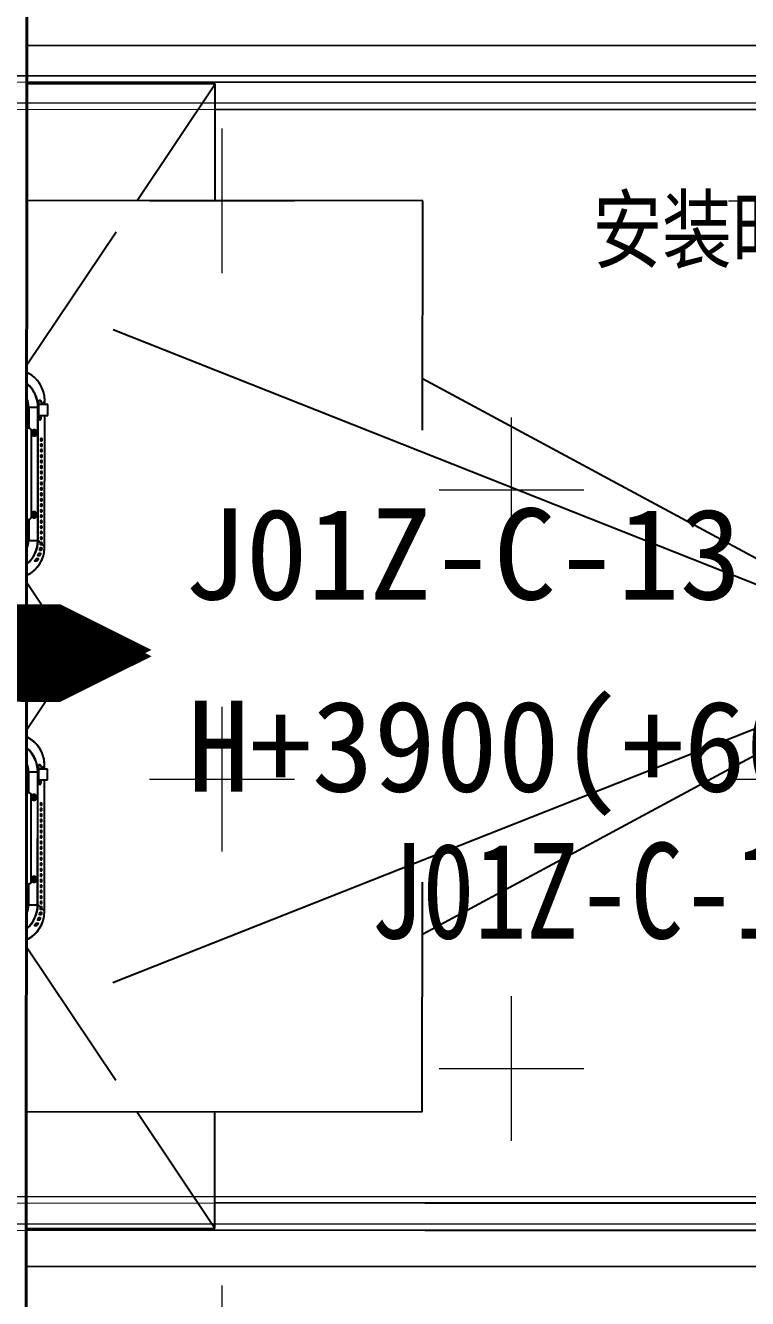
# Model space of a CAD drawing. Header units: millimetres. Extents: x 845401 to 948039, y 511594 to 550263.
# Drawn here: x 921817 to 922609, y 535930 to 537327 of the extents above; entities that cross this region are included whole.
import ezdxf

# ---------------------------------------------------------------- set-up
doc = ezdxf.new("R2010")
doc.units = ezdxf.units.MM
doc.layers.add('00', color=7, linetype='Continuous')
doc.layers.add('A-剖-0.10mm.......SECT-L01', color=255, linetype='Continuous', lineweight=18)
doc.layers.add('物流设备', color=7, linetype='Continuous', lineweight=5)
doc.styles.add('宋体', font='simsun.ttc', dxfattribs={"width": 0.8, "height": 700})

# ---------------------------------------------------------------- blocks, each defined once
blk = doc.blocks.new('*U100551')
at = {"color": 2}
for points in [[(0, 630), (3411, 630), (3411, 830), (0, 830)], [(0, -630), (3411, -630), (3411, -830), (0, -830)]]:
    blk.add_lwpolyline(points, close=True, dxfattribs=at)
at = {"color": 1}
blk.add_lwpolyline([(0, -630), (3411, -630), (3411, 630), (0, 630)], close=True, dxfattribs=at)
at = {"color": 4}
blk.add_lwpolyline([(0, -600), (3411, -600), (3411, 600), (0, 600)], close=True, dxfattribs=at)
blk.add_lwpolyline([(100, 0, 100, 100, 0), (250, 0, 200, 0, 0), (450, 0, 0, 0, 0)], format="xyseb")
for tag, p in [('设备编号', (485.2, 55.3)), ('设备高度', (489.7, -155.6))]:
    blk.add_attdef(tag, p, '', height=100)
at = {"flags": 1}
blk.add_attdef('设备类型', (12414.7, -37.1), '', height=100, dxfattribs=at)
blk = doc.blocks.new('装车区五面扫俯视图20210323')
at = {"color": 7, "linetype": 'Continuous', "lineweight": 25}
for p, q in [((144323.2, 84114.9), (144323.2, 86474.9)), ((144324, 86474.9), (144324, 84114.9)), ((145484, 85964.9), (144324, 85964.9)), ((145484, 85924.9), (144324, 85924.9)), ((144530.5, 85922.9), (144324, 85922.9)), ((144444.9, 85794.9), (144530.5, 85922.9)), ((144530.5, 85794.9), (144530.5, 85922.9)), ((145484, 85894.9), (144530.5, 85894.9)), ((144758.1, 85794.9), (144324, 85794.9)), ((144758.1, 85542.9), (144758.1, 85794.9)), ((144324, 85614.4), (144421.8, 85760.5)), ((144418.7, 85653.2), (145234.7, 85330.2)), ((144758.1, 85599.8), (145234.7, 85342.9)), ((144326, 85567.9), (144336, 85567.9)), ((144326, 85567.9), (144326, 85544.9)), ((144336, 85421.9), (144336, 85567.9)), ((144336.6, 85568), (144336.3, 85567.7)), ((144336.3, 85422.1), (144336.3, 85567.7)), ((144337.1, 85557.1), (144337.1, 85573.9)), ((144346.9, 85570.9), (144337.1, 85570.9)), ((144343.5, 85574.9), (144340.1, 85571.5)), ((144343.5, 85570.9), (144343.5, 85575.4)), ((144343.5, 85570.9), (144343.5, 85574.9)), ((144346.9, 85558.9), (144346.9, 85570.9)), ((144337.1, 85558.9), (144346.9, 85558.9)), ((144343.5, 85414.4), (144343.5, 85558.9)), ((144343.5, 85414.9), (144343.5, 85558.9)), ((144326, 85544.9), (144324, 85544.9)), ((144329, 85447.9), (144329, 85541.9)), ((144332.7, 85538.8), (144332.7, 85540.9)), ((144339.3, 85533.9), (144340.4, 85533.9)), ((144340.4, 85530.9), (144339.3, 85530.9)), ((144339.3, 85527.9), (144340.4, 85527.9)), ((144340.4, 85524.9), (144339.3, 85524.9)), ((144339.3, 85521.9), (144340.4, 85521.9)), ((144340.4, 85518.9), (144339.3, 85518.9)), ((144339.3, 85515.9), (144340.4, 85515.9)), ((144340.4, 85512.9), (144339.3, 85512.9)), ((144339.3, 85509.9), (144340.4, 85509.9)), ((144340.4, 85506.9), (144339.3, 85506.9)), ((144339.3, 85503.9), (144340.4, 85503.9)), ((144340.4, 85500.9), (144339.3, 85500.9)), ((144339.3, 85497.9), (144340.4, 85497.9)), ((144340.4, 85494.9), (144339.3, 85494.9)), ((144339.3, 85491.9), (144340.4, 85491.9)), ((144340.4, 85488.9), (144339.3, 85488.9)), ((144339.3, 85485.9), (144340.4, 85485.9)), ((144340.4, 85482.9), (144339.3, 85482.9)), ((144339.3, 85479.9), (144340.4, 85479.9)), ((144340.4, 85476.9), (144339.3, 85476.9)), ((144339.3, 85473.9), (144340.4, 85473.9)), ((144340.4, 85470.9), (144339.3, 85470.9)), ((144339.3, 85467.9), (144340.4, 85467.9)), ((144340.4, 85464.9), (144339.3, 85464.9)), ((144332.7, 85449.9), (144332.7, 85450.9)), ((144339.3, 85461.9), (144340.4, 85461.9)), ((144340.4, 85458.9), (144339.3, 85458.9)), ((144339.3, 85455.9), (144340.4, 85455.9)), ((144340.4, 85452.9), (144339.3, 85452.9)), ((144324, 85444.9), (144326, 85444.9)), ((144326, 85444.9), (144326, 85421.9)), ((144330.8, 85449.9), (144333.3, 85449.9)), ((144339.3, 85449.9), (144340.4, 85449.9)), ((144340.4, 85446.9), (144339.3, 85446.9)), ((144339.3, 85443.9), (144340.4, 85443.9)), ((144340.4, 85440.9), (144339.3, 85440.9)), ((144339.3, 85437.9), (144340.4, 85437.9)), ((144340.4, 85434.9), (144339.3, 85434.9)), ((144339.3, 85431.9), (144340.4, 85431.9)), ((144340.4, 85428.9), (144339.3, 85428.9)), ((144339.3, 85425.9), (144340.4, 85425.9)), ((144340.4, 85422.9), (144339.3, 85422.9)), ((144326, 85421.9), (144336, 85421.9)), ((144336.3, 85422.1), (144339.1, 85419.3)), ((144339.6, 85410.9), (144338.3, 85410.9)), ((144338.9, 85413.9), (144340.1, 85413.9)), ((144340.3, 85416.9), (144339.2, 85416.9)), ((144339.3, 85419.9), (144340.4, 85419.9)), ((144340.6, 85417.8), (144343.5, 85414.9)), ((144334.6, 85398.9), (144332.9, 85398.9)), ((144334.8, 85401.9), (144336.4, 85401.9)), ((144337.8, 85404.9), (144336.3, 85404.9)), ((144337.5, 85407.9), (144338.9, 85407.9)), ((144377.9, 85294.9), (144324, 85375.4)), ((144324, 85214.4), (144377.9, 85294.9)), ((145234.7, 85259.6), (144418.7, 84936.5)), ((144758.1, 84990), (145234.7, 85246.8)), ((144337.1, 85157.1), (144337.1, 85173.9)), ((144346.9, 85170.9), (144337.1, 85170.9)), ((144343.5, 85174.9), (144340.1, 85171.5)), ((144343.5, 85170.9), (144343.5, 85175.4)), ((144343.5, 85170.9), (144343.5, 85174.9)), ((144346.9, 85158.9), (144346.9, 85170.9)), ((144326, 85167.9), (144336, 85167.9)), ((144326, 85167.9), (144326, 85144.9)), ((144336, 85021.9), (144336, 85167.9)), ((144336.6, 85168), (144336.3, 85167.7)), ((144336.3, 85022.1), (144336.3, 85167.7)), ((144337.1, 85158.9), (144346.9, 85158.9)), ((144343.5, 85014.4), (144343.5, 85158.9)), ((144343.5, 85014.9), (144343.5, 85158.9)), ((144326, 85144.9), (144324, 85144.9)), ((144329, 85047.9), (144329, 85141.9)), ((144332.7, 85138.8), (144332.7, 85140.9)), ((144339.3, 85133.9), (144340.4, 85133.9)), ((144340.4, 85130.9), (144339.3, 85130.9)), ((144339.3, 85127.9), (144340.4, 85127.9)), ((144340.4, 85124.9), (144339.3, 85124.9)), ((144339.3, 85121.9), (144340.4, 85121.9)), ((144340.4, 85118.9), (144339.3, 85118.9)), ((144339.3, 85115.9), (144340.4, 85115.9)), ((144340.4, 85112.9), (144339.3, 85112.9)), ((144339.3, 85109.9), (144340.4, 85109.9)), ((144340.4, 85106.9), (144339.3, 85106.9)), ((144339.3, 85103.9), (144340.4, 85103.9)), ((144340.4, 85100.9), (144339.3, 85100.9)), ((144339.3, 85097.9), (144340.4, 85097.9)), ((144340.4, 85094.9), (144339.3, 85094.9)), ((144339.3, 85091.9), (144340.4, 85091.9)), ((144340.4, 85088.9), (144339.3, 85088.9)), ((144339.3, 85085.9), (144340.4, 85085.9)), ((144340.4, 85082.9), (144339.3, 85082.9)), ((144339.3, 85079.9), (144340.4, 85079.9)), ((144340.4, 85076.9), (144339.3, 85076.9)), ((144339.3, 85073.9), (144340.4, 85073.9)), ((144340.4, 85070.9), (144339.3, 85070.9)), ((144339.3, 85067.9), (144340.4, 85067.9)), ((144340.4, 85064.9), (144339.3, 85064.9)), ((144339.3, 85061.9), (144340.4, 85061.9)), ((144330.8, 85049.9), (144333.3, 85049.9)), ((144332.7, 85049.9), (144332.7, 85050.9)), ((144340.4, 85058.9), (144339.3, 85058.9)), ((144339.3, 85055.9), (144340.4, 85055.9)), ((144340.4, 85052.9), (144339.3, 85052.9)), ((144339.3, 85049.9), (144340.4, 85049.9)), ((144340.4, 85046.9), (144339.3, 85046.9)), ((144758.1, 84794.9), (144758.1, 85046.8)), ((144324, 85044.9), (144326, 85044.9)), ((144326, 85044.9), (144326, 85021.9)), ((144339.3, 85043.9), (144340.4, 85043.9)), ((144340.4, 85040.9), (144339.3, 85040.9)), ((144339.3, 85037.9), (144340.4, 85037.9)), ((144340.4, 85034.9), (144339.3, 85034.9)), ((144339.3, 85031.9), (144340.4, 85031.9)), ((144326, 85021.9), (144336, 85021.9)), ((144336.3, 85022.1), (144339.1, 85019.3)), ((144340.4, 85028.9), (144339.3, 85028.9)), ((144339.3, 85025.9), (144340.4, 85025.9)), ((144340.4, 85022.9), (144339.3, 85022.9)), ((144339.3, 85019.9), (144340.4, 85019.9)), ((144340.6, 85017.8), (144343.5, 85014.9)), ((144337.8, 85004.9), (144336.3, 85004.9)), ((144337.5, 85007.9), (144338.9, 85007.9)), ((144339.6, 85010.9), (144338.3, 85010.9)), ((144338.9, 85013.9), (144340.1, 85013.9)), ((144340.3, 85016.9), (144339.2, 85016.9)), ((144334.6, 84998.9), (144332.9, 84998.9)), ((144334.8, 85001.9), (144336.4, 85001.9)), ((144421.8, 84829.3), (144324, 84975.4)), ((144324, 84794.9), (144758.1, 84794.9)), ((144530.5, 84666.9), (144444.9, 84794.9)), ((144530.5, 84666.9), (144530.5, 84794.9)), ((145484, 84694.9), (144530.5, 84694.9)), ((144324, 84666.9), (144530.5, 84666.9)), ((145484, 84664.9), (144324, 84664.9)), ((145484, 84624.9), (144324, 84624.9))]:
    blk.add_line(p, q, dxfattribs=at)
for centre, radius in [((144332, 85539.9), 1.7), ((144332, 85539.9), 1.25), ((144332, 85449.9), 1.7), ((144332, 85449.9), 1.25), ((144332, 85139.9), 1.7), ((144332, 85139.9), 1.25), ((144332, 85049.9), 1.7), ((144332, 85049.9), 1.25)]:
    blk.add_circle(centre, radius, dxfattribs=at)
for centre, radius, start, end in [((144309.5, 85575.4), 34, 0, 64.7562), ((144302, 85567.9), 34, 0, 49.6798), ((144302, 85567.9), 24, 0, 23.5565), ((144326, 85541.9), 3, 0, 90), ((144332, 85539.9), 3.2, 200.3641, 159.6359), ((144332, 85449.9), 3.2, 200.3641, 159.6359), ((144326, 85447.9), 3, 270, 0), ((144302, 85421.9), 34, 310.3202, 0), ((144302, 85421.9), 24, 336.4435, 0), ((144309.5, 85414.4), 34, 295.2438, 0), ((144309.5, 85175.4), 34, 0, 64.7562), ((144302, 85167.9), 34, 0, 49.6798), ((144302, 85167.9), 24, 0, 23.5565), ((144326, 85141.9), 3, 0, 90), ((144332, 85139.9), 3.2, 200.3641, 159.6359), ((144326, 85047.9), 3, 270, 0), ((144332, 85049.9), 3.2, 200.3641, 159.6359), ((144302, 85021.9), 34, 310.3202, 0), ((144302, 85021.9), 24, 336.4435, 0), ((144309.5, 85014.4), 34, 295.2438, 0)]:
    blk.add_arc(centre, radius, start, end, dxfattribs=at)
for centre, major_axis, ratio, start_param, end_param in [((144300.8, 85566.6), (-25.5, -25.5), 0.970288, 2.371274, 3.228234), ((144338.5, 85564.9), (0, 11), 0.176327, 1.280563, 4.135458), ((144338.5, 85564.9), (0, 11), 0.176327, 5.28932, 5.351688), ((144339.3, 85532.4), (0, 1.5), 0.176327, 0, 3.141593), ((144339.3, 85526.4), (0, 1.5), 0.176327, 0, 3.141593), ((144339.3, 85520.4), (0, 1.5), 0.176327, 0, 3.141593), ((144340.4, 85532.4), (0, 1.5), 0.176327, 3.141593, 6.283185), ((144340.4, 85526.4), (0, 1.5), 0.176327, 3.141593, 6.283185), ((144340.4, 85520.4), (0, 1.5), 0.176327, 3.141593, 6.283185), ((144339.3, 85514.4), (0, 1.5), 0.176327, 0, 3.141593), ((144339.3, 85508.4), (0, 1.5), 0.176327, 0, 3.141593), ((144340.4, 85514.4), (0, 1.5), 0.176327, 3.141593, 6.283185), ((144340.4, 85508.4), (0, 1.5), 0.176327, 3.141593, 6.283185), ((144339.3, 85502.4), (0, 1.5), 0.176327, 0, 3.141593), ((144339.3, 85496.4), (0, 1.5), 0.176327, 0, 3.141593), ((144340.4, 85502.4), (0, 1.5), 0.176327, 3.141593, 6.283185), ((144340.4, 85496.4), (0, 1.5), 0.176327, 3.141593, 6.283185), ((144339.3, 85490.4), (0, 1.5), 0.176327, 0, 3.141593), ((144339.3, 85484.4), (0, 1.5), 0.176327, 0, 3.141593), ((144339.3, 85478.4), (0, 1.5), 0.176327, 0, 3.141593), ((144340.4, 85490.4), (0, 1.5), 0.176327, 3.141593, 6.283185), ((144340.4, 85484.4), (0, 1.5), 0.176327, 3.141593, 6.283185), ((144340.4, 85478.4), (0, 1.5), 0.176327, 3.141593, 6.283185), ((144339.3, 85472.4), (0, 1.5), 0.176327, 0, 3.141593), ((144339.3, 85466.4), (0, 1.5), 0.176327, 0, 3.141593), ((144340.4, 85472.4), (0, 1.5), 0.176327, 3.141593, 6.283185), ((144340.4, 85466.4), (0, 1.5), 0.176327, 3.141593, 6.283185), ((144339.3, 85460.4), (0, 1.5), 0.176327, 0, 3.141593), ((144339.3, 85454.4), (0, 1.5), 0.176327, 0, 3.141593), ((144340.4, 85460.4), (0, 1.5), 0.176327, 3.141593, 6.283185), ((144340.4, 85454.4), (0, 1.5), 0.176327, 3.141593, 6.283185), ((144339.3, 85448.4), (0, 1.5), 0.176327, 0, 3.141593), ((144339.3, 85442.4), (0, 1.5), 0.176327, 0, 3.141593), ((144339.3, 85436.4), (0, 1.5), 0.176327, 0, 3.141593), ((144340.4, 85448.4), (0, 1.5), 0.176327, 3.141593, 6.283185), ((144340.4, 85442.4), (0, 1.5), 0.176327, 3.141593, 6.283185), ((144340.4, 85436.4), (0, 1.5), 0.176327, 3.141593, 6.283185), ((144339.3, 85430.4), (0, 1.5), 0.176327, 0, 3.141593), ((144339.3, 85424.4), (0, 1.5), 0.176327, 0, 3.141593), ((144340.4, 85430.4), (0, 1.5), 0.176327, 3.141593, 6.283185), ((144340.4, 85424.4), (0, 1.5), 0.176327, 3.141593, 6.283185), ((144300.8, 85423.2), (-25.5, 25.5), 0.970288, 3.054951, 3.911912), ((144339.3, 85418.4), (0, 1.5), 0.176327, 0, 0.918657), ((144340.4, 85418.4), (0, 1.5), 0.176327, 4.300702, 6.283185), ((144300.8, 85166.6), (-25.5, -25.5), 0.970288, 2.371274, 3.228234), ((144338.5, 85164.9), (0, 11), 0.176327, 5.28932, 5.351688), ((144338.5, 85164.9), (0, 11), 0.176327, 1.280563, 4.135458), ((144339.3, 85132.4), (0, 1.5), 0.176327, 0, 3.141593), ((144340.4, 85132.4), (0, 1.5), 0.176327, 3.141593, 6.283185), ((144339.3, 85126.4), (0, 1.5), 0.176327, 0, 3.141593), ((144339.3, 85120.4), (0, 1.5), 0.176327, 0, 3.141593), ((144339.3, 85114.4), (0, 1.5), 0.176327, 0, 3.141593), ((144340.4, 85126.4), (0, 1.5), 0.176327, 3.141593, 6.283185), ((144340.4, 85120.4), (0, 1.5), 0.176327, 3.141593, 6.283185), ((144340.4, 85114.4), (0, 1.5), 0.176327, 3.141593, 6.283185), ((144339.3, 85108.4), (0, 1.5), 0.176327, 0, 3.141593), ((144339.3, 85102.4), (0, 1.5), 0.176327, 0, 3.141593), ((144340.4, 85108.4), (0, 1.5), 0.176327, 3.141593, 6.283185), ((144340.4, 85102.4), (0, 1.5), 0.176327, 3.141593, 6.283185), ((144339.3, 85096.4), (0, 1.5), 0.176327, 0, 3.141593), ((144339.3, 85090.4), (0, 1.5), 0.176327, 0, 3.141593), ((144340.4, 85096.4), (0, 1.5), 0.176327, 3.141593, 6.283185), ((144340.4, 85090.4), (0, 1.5), 0.176327, 3.141593, 6.283185), ((144339.3, 85084.4), (0, 1.5), 0.176327, 0, 3.141593), ((144339.3, 85078.4), (0, 1.5), 0.176327, 0, 3.141593), ((144339.3, 85072.4), (0, 1.5), 0.176327, 0, 3.141593), ((144340.4, 85084.4), (0, 1.5), 0.176327, 3.141593, 6.283185), ((144340.4, 85078.4), (0, 1.5), 0.176327, 3.141593, 6.283185), ((144340.4, 85072.4), (0, 1.5), 0.176327, 3.141593, 6.283185), ((144339.3, 85066.4), (0, 1.5), 0.176327, 0, 3.141593), ((144339.3, 85060.4), (0, 1.5), 0.176327, 0, 3.141593), ((144340.4, 85066.4), (0, 1.5), 0.176327, 3.141593, 6.283185), ((144340.4, 85060.4), (0, 1.5), 0.176327, 3.141593, 6.283185), ((144339.3, 85054.4), (0, 1.5), 0.176327, 0, 3.141593), ((144339.3, 85048.4), (0, 1.5), 0.176327, 0, 3.141593), ((144340.4, 85054.4), (0, 1.5), 0.176327, 3.141593, 6.283185), ((144340.4, 85048.4), (0, 1.5), 0.176327, 3.141593, 6.283185), ((144339.3, 85042.4), (0, 1.5), 0.176327, 0, 3.141593), ((144339.3, 85036.4), (0, 1.5), 0.176327, 0, 3.141593), ((144339.3, 85030.4), (0, 1.5), 0.176327, 0, 3.141593), ((144340.4, 85042.4), (0, 1.5), 0.176327, 3.141593, 6.283185), ((144340.4, 85036.4), (0, 1.5), 0.176327, 3.141593, 6.283185), ((144340.4, 85030.4), (0, 1.5), 0.176327, 3.141593, 6.283185), ((144300.8, 85023.2), (-25.5, 25.5), 0.970288, 3.054951, 3.911912), ((144339.3, 85024.4), (0, 1.5), 0.176327, 0, 3.141593), ((144339.3, 85018.4), (0, 1.5), 0.176327, 0, 0.918657), ((144340.4, 85024.4), (0, 1.5), 0.176327, 3.141593, 6.283185), ((144340.4, 85018.4), (0, 1.5), 0.176327, 4.300702, 6.283185)]:
    blk.add_ellipse(centre, major_axis=major_axis, ratio=ratio, start_param=start_param, end_param=end_param, dxfattribs=at)
for points, knots in [([(144343.5, 85574.9), (144343.5, 85576.1), (144343.4, 85578.3), (144343, 85581.6), (144342.2, 85584.7), (144341.1, 85587.8), (144339.7, 85591), (144337.9, 85594), (144335.9, 85596.8), (144333.5, 85599.4), (144331, 85601.7), (144328.5, 85603.6), (144326.1, 85605), (144324.7, 85605.7), (144324, 85606)], [0, 0, 0, 0, 0.08736, 0.172745, 0.256187, 0.337713, 0.429281, 0.520076, 0.610153, 0.699564, 0.788975, 0.879051, 0.939514, 1, 1, 1, 1]), ([(144336.6, 85568), (144336.7, 85569.2), (144336.8, 85571.5), (144337, 85574.1), (144337.4, 85575.6), (144338, 85576.1), (144338.8, 85575.4), (144339.7, 85573.8), (144339.9, 85572.1), (144340.1, 85571.5)], [0, 0, 0, 0, 0.150859, 0.301729, 0.451888, 0.575297, 0.73317, 0.891035, 1, 1, 1, 1]), ([(144324, 85383.8), (144324.4, 85383.9), (144325.8, 85384.6), (144328.1, 85386), (144331, 85388.1), (144333.5, 85390.4), (144335.9, 85393), (144337.7, 85395.5), (144339.1, 85397.8), (144340.2, 85399.9), (144341.7, 85403.3), (144343.2, 85408.3), (144343.4, 85412.6), (144343.5, 85414.9)], [0, 0, 0, 0, 0.02967, 0.120543, 0.210694, 0.30018, 0.389663, 0.479814, 0.540328, 0.601177, 0.662377, 0.827305, 1, 1, 1, 1]), ([(144338.3, 85410.9), (144338.3, 85410.9), (144338.2, 85410.9), (144338.2, 85411.2), (144338.2, 85411.5), (144338.3, 85412), (144338.4, 85412.5), (144338.5, 85413), (144338.6, 85413.4), (144338.7, 85413.7), (144338.9, 85413.9), (144338.9, 85413.9), (144338.9, 85413.9)], [0, 0, 0, 0, 0.103872, 0.20788, 0.309407, 0.410496, 0.513883, 0.62086, 0.731196, 0.843525, 0.956086, 1, 1, 1, 1]), ([(144339.2, 85416.9), (144339.2, 85416.9), (144339.1, 85416.9), (144339.1, 85417.2), (144339, 85417.6), (144339, 85418.1), (144339, 85418.6), (144339.1, 85419), (144339.1, 85419.2), (144339.1, 85419.3)], [0, 0, 0, 0, 0.1541907, 0.3084234, 0.4607553, 0.6109917, 0.7603535, 0.9099104, 1, 1, 1, 1]), ([(144340.1, 85413.9), (144340.1, 85413.9), (144340.2, 85413.8), (144340.3, 85413.6), (144340.3, 85413.2), (144340.3, 85412.7), (144340.2, 85412.2), (144340.1, 85411.8), (144340, 85411.3), (144339.8, 85411), (144339.7, 85410.9), (144339.6, 85410.9), (144339.6, 85410.9)], [0, 0, 0, 0, 0.106716, 0.213503, 0.318238, 0.420743, 0.522818, 0.626875, 0.734788, 0.846755, 0.960568, 1, 1, 1, 1]), ([(144340.6, 85417.8), (144340.6, 85417.6), (144340.6, 85417.4), (144340.5, 85417), (144340.4, 85416.9), (144340.4, 85416.9), (144340.3, 85416.9)], [0, 0, 0, 0, 0.287693, 0.575222, 0.867313, 1, 1, 1, 1]), ([(144332.9, 85398.9), (144332.8, 85398.9), (144332.8, 85398.9), (144332.8, 85399.1), (144332.9, 85399.4), (144333, 85399.7), (144333.3, 85400.1), (144333.6, 85400.6), (144334, 85401.2), (144334.4, 85401.6), (144334.6, 85401.9), (144334.7, 85401.9), (144334.8, 85401.9)], [0, 0, 0, 0, 0.079054, 0.158318, 0.235037, 0.31732, 0.413307, 0.52818, 0.661387, 0.802853, 0.914184, 1, 1, 1, 1]), ([(144336.4, 85401.9), (144336.5, 85401.9), (144336.5, 85401.9), (144336.5, 85401.7), (144336.5, 85401.4), (144336.3, 85401), (144336.1, 85400.5), (144335.8, 85400), (144335.4, 85399.5), (144335.1, 85399.1), (144334.8, 85398.9), (144334.7, 85398.9), (144334.6, 85398.9)], [0, 0, 0, 0, 0.086745, 0.173682, 0.257757, 0.343967, 0.439021, 0.548442, 0.675088, 0.814745, 0.926835, 1, 1, 1, 1]), ([(144336.3, 85404.9), (144336.3, 85404.9), (144336.2, 85404.9), (144336.2, 85405.1), (144336.2, 85405.5), (144336.4, 85405.9), (144336.5, 85406.3), (144336.7, 85406.9), (144337, 85407.3), (144337.2, 85407.7), (144337.4, 85407.9), (144337.4, 85407.9), (144337.5, 85407.9)], [0, 0, 0, 0, 0.094112, 0.188405, 0.280008, 0.373957, 0.475371, 0.586369, 0.70543, 0.827604, 0.946627, 1, 1, 1, 1]), ([(144338.9, 85407.9), (144338.9, 85407.9), (144339, 85407.8), (144339, 85407.6), (144339, 85407.3), (144338.9, 85406.8), (144338.7, 85406.4), (144338.5, 85405.9), (144338.3, 85405.4), (144338.1, 85405.1), (144337.9, 85404.9), (144337.8, 85404.9), (144337.8, 85404.9)], [0, 0, 0, 0, 0.099287, 0.198691, 0.295216, 0.391053, 0.490418, 0.596939, 0.712294, 0.834313, 0.955789, 1, 1, 1, 1]), ([(144343.5, 85174.9), (144343.5, 85176.1), (144343.4, 85178.3), (144343, 85181.6), (144342.2, 85184.7), (144341.1, 85187.8), (144339.7, 85191), (144337.9, 85194), (144335.9, 85196.8), (144333.5, 85199.4), (144331, 85201.7), (144328.5, 85203.6), (144326.1, 85205), (144324.7, 85205.7), (144324, 85206)], [0, 0, 0, 0, 0.0873601, 0.1727458, 0.256187, 0.3377131, 0.4292814, 0.5200769, 0.6101533, 0.6995641, 0.7889755, 0.8790515, 0.9395143, 1, 1, 1, 1]), ([(144336.6, 85168), (144336.7, 85169.2), (144336.8, 85171.5), (144337, 85174.1), (144337.4, 85175.6), (144338, 85176.1), (144338.8, 85175.4), (144339.7, 85173.8), (144339.9, 85172.1), (144340.1, 85171.5)], [0, 0, 0, 0, 0.150859, 0.30173, 0.451888, 0.575297, 0.73317, 0.891034, 1, 1, 1, 1]), ([(144339.2, 85016.9), (144339.2, 85016.9), (144339.1, 85016.9), (144339.1, 85017.2), (144339, 85017.6), (144339, 85018.1), (144339, 85018.6), (144339.1, 85019), (144339.1, 85019.2), (144339.1, 85019.3)], [0, 0, 0, 0, 0.154191, 0.308422, 0.460754, 0.610989, 0.760355, 0.909914, 1, 1, 1, 1]), ([(144340.6, 85017.8), (144340.6, 85017.6), (144340.6, 85017.4), (144340.5, 85017), (144340.4, 85016.9), (144340.4, 85016.9), (144340.3, 85016.9)], [0, 0, 0, 0, 0.28769, 0.575222, 0.867313, 1, 1, 1, 1]), ([(144324, 84983.8), (144324.4, 84983.9), (144325.8, 84984.6), (144328.1, 84986), (144331, 84988.1), (144333.5, 84990.4), (144335.9, 84993), (144337.7, 84995.5), (144339.1, 84997.8), (144340.2, 84999.9), (144341.7, 85003.3), (144343.2, 85008.3), (144343.4, 85012.6), (144343.5, 85014.9)], [0, 0, 0, 0, 0.02967, 0.120543, 0.210694, 0.30018, 0.389663, 0.479814, 0.540328, 0.601177, 0.662377, 0.827305, 1, 1, 1, 1]), ([(144336.3, 85004.9), (144336.3, 85004.9), (144336.2, 85004.9), (144336.2, 85005.1), (144336.2, 85005.5), (144336.4, 85005.9), (144336.5, 85006.3), (144336.7, 85006.9), (144337, 85007.3), (144337.2, 85007.7), (144337.4, 85007.9), (144337.4, 85007.9), (144337.5, 85007.9)], [0, 0, 0, 0, 0.094113, 0.188405, 0.280008, 0.373959, 0.475369, 0.586367, 0.70543, 0.827604, 0.946627, 1, 1, 1, 1]), ([(144338.9, 85007.9), (144338.9, 85007.9), (144339, 85007.8), (144339, 85007.6), (144339, 85007.3), (144338.9, 85006.8), (144338.7, 85006.4), (144338.5, 85005.9), (144338.3, 85005.4), (144338.1, 85005.1), (144337.9, 85004.9), (144337.8, 85004.9), (144337.8, 85004.9)], [0, 0, 0, 0, 0.099288, 0.19869, 0.295217, 0.391051, 0.490421, 0.596942, 0.712296, 0.834312, 0.955789, 1, 1, 1, 1]), ([(144338.3, 85010.9), (144338.3, 85010.9), (144338.2, 85010.9), (144338.2, 85011.2), (144338.2, 85011.5), (144338.3, 85012), (144338.4, 85012.5), (144338.5, 85013), (144338.6, 85013.4), (144338.7, 85013.7), (144338.9, 85013.9), (144338.9, 85013.9), (144338.9, 85013.9)], [0, 0, 0, 0, 0.103873, 0.207881, 0.309406, 0.410493, 0.513884, 0.620861, 0.731198, 0.843525, 0.956086, 1, 1, 1, 1]), ([(144340.1, 85013.9), (144340.1, 85013.9), (144340.2, 85013.8), (144340.3, 85013.6), (144340.3, 85013.2), (144340.3, 85012.7), (144340.2, 85012.2), (144340.1, 85011.8), (144340, 85011.3), (144339.8, 85011), (144339.7, 85010.9), (144339.6, 85010.9), (144339.6, 85010.9)], [0, 0, 0, 0, 0.1067155, 0.2135037, 0.3182357, 0.4207461, 0.5228194, 0.6268714, 0.7347897, 0.846755, 0.9605684, 1, 1, 1, 1]), ([(144332.9, 84998.9), (144332.8, 84998.9), (144332.8, 84998.9), (144332.8, 84999.1), (144332.9, 84999.4), (144333, 84999.7), (144333.3, 85000.1), (144333.6, 85000.6), (144334, 85001.2), (144334.4, 85001.6), (144334.6, 85001.9), (144334.7, 85001.9), (144334.8, 85001.9)], [0, 0, 0, 0, 0.079054, 0.15832, 0.235038, 0.317318, 0.413309, 0.52818, 0.661387, 0.802855, 0.914184, 1, 1, 1, 1]), ([(144336.4, 85001.9), (144336.5, 85001.9), (144336.5, 85001.9), (144336.5, 85001.7), (144336.5, 85001.4), (144336.3, 85001), (144336.1, 85000.5), (144335.8, 85000), (144335.4, 84999.5), (144335.1, 84999.1), (144334.8, 84998.9), (144334.7, 84998.9), (144334.6, 84998.9)], [0, 0, 0, 0, 0.0867446, 0.1736805, 0.2577559, 0.3439663, 0.4390183, 0.5484429, 0.6750897, 0.8147449, 0.9268348, 1, 1, 1, 1])]:
    blk.add_open_spline(points, degree=3, knots=knots, dxfattribs=at)
blk = doc.blocks.new('*U100487')
at = {"color": 1}
blk.add_lwpolyline([(0, -630), (1499.9, -630), (1499.9, 630), (0, 630)], close=True, dxfattribs=at)
at = {"color": 4}
blk.add_lwpolyline([(0, -600), (1499.9, -600), (1499.9, 600), (0, 600)], close=True, dxfattribs=at)
blk.add_lwpolyline([(100, 0, 100, 100, 0), (250, 0, 200, 0, 0), (450, 0, 0, 0, 0)], format="xyseb")
for tag, p in [('设备编号', (485.2, 55.3)), ('设备高度', (489.7, -155.6))]:
    blk.add_attdef(tag, p, '', height=100)
at = {"flags": 1}
blk.add_attdef('设备类型', (1099.8, -37.1), '', height=100, dxfattribs=at)
blk = doc.blocks.new('C线')
at = {"color": 4, "rotation": 359.9712527628268}
blk.add_blockref('装车区五面扫俯视图20210323', (859321.4, 390250.7, 12.7), dxfattribs=at)
at = {"layer": 'A-剖-0.10mm.......SECT-L01', "color": 1, "rotation": 359.9712527628268}
blk.add_blockref('*U100487', (1003375, 475473.1, 12.7), dxfattribs=at)
at = {"layer": '物流设备', "color": 0}
blk.add_blockref('*U100551', (1003375, 475479.9, 12.7), dxfattribs=at).add_auto_attribs({'设备高度': 'H+3900(+600)', '设备编号': 'J01Z-C-13'})
at = {"layer": 'A-剖-0.10mm.......SECT-L01', "color": 1, "attachment_point": 1, "style": '宋体'}
for s, insert, char_height, width in [('安装时电柜移开立柱干涉', (1004308.8, 475976.2, -3.6), 70, 1040.003), ('J01Z-C-13', (1004065, 475268.2, -3.6), 105, 1150.178)]:
    blk.add_mtext(s, dxfattribs=dict(at, insert=insert, char_height=char_height, width=width))
blk = doc.blocks.new('BC线平台')
at = {"layer": 'A-剖-0.10mm.......SECT-L01'}
h = blk.add_hatch(dxfattribs=at)
h.set_pattern_fill('CROSS', color=2, scale=50)
h.set_pattern_definition([(0, (691447.87, 341554.85), (317.5, 317.5), [158.75, -476.25]), (90, (691527.24, 341475.47), (-317.5, 317.5), [158.75, -476.25])])
h.paths.add_polyline_path([(791174.1, 370096.4), (802932, 370096.4), (802932, 366396.4), (791174.1, 366396.4)])

msp = doc.modelspace()

# ---------------------------------------------------------------- block references
at = {"layer": '00'}
for name, p in [('BC线平台', (120688.3, 168041.3, -1)), ('C线', (-81869.8, 61162.2))]:
    msp.add_blockref(name, p, dxfattribs=at)

doc.saveas('drawing.dxf')
